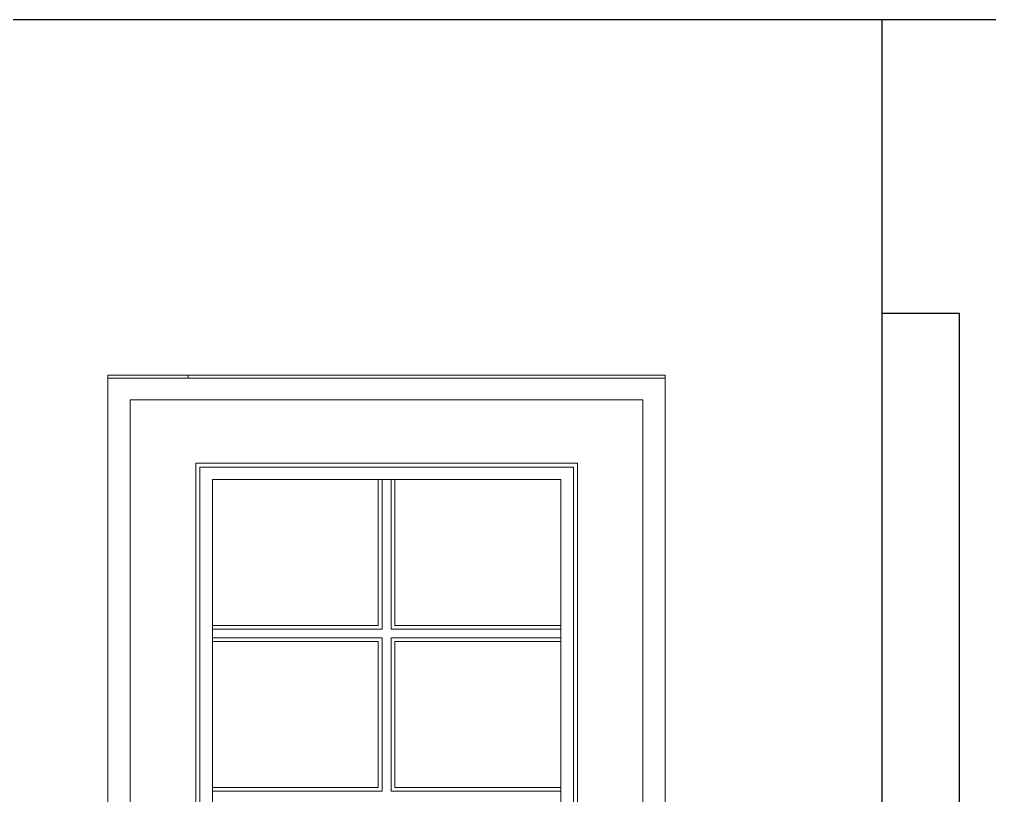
# Model space of a CAD drawing. Header units: inches. Extents: x -5096374 to -5070857, y -3259973 to -3243900.
# Drawn here: x -5078990.2 to -5078927.6, y -3259121.3 to -3259071.1 of the extents above; entities that cross this region are included whole.
import ezdxf

# ---------------------------------------------------------------- set-up
doc = ezdxf.new("R2010")
doc.units = ezdxf.units.IN
doc.header["$LTSCALE"] = 2
doc.header["$MEASUREMENT"] = 0
doc.layers.get('0').update_dxf_attribs({"linetype": 'CONTINUOUS'})
doc.layers.add('window', color=4, linetype='CONTINUOUS', lineweight=13)

msp = doc.modelspace()

# ---------------------------------------------------------------- linework, layer by layer
at = {"ltscale": 0.5}
for p, q in [((-5079321.122, -3259071.096), (-5078916.524, -3259071.096)), ((-5078934.524, -3259178.096), (-5078934.524, -3259071.096)), ((-5078934.524, -3259178.096), (-5078934.524, -3259071.096)), ((-5078929.524, -3259090.096), (-5078934.524, -3259090.096)), ((-5078929.524, -3259178.096), (-5078929.524, -3259090.096))]:
    msp.add_line(p, q, dxfattribs=at)
at = {"layer": 'window'}
for p, q in [((-5078984.524, -3259162.096), (-5078984.524, -3259094.096)), ((-5078984.524, -3259094.096), (-5078948.524, -3259094.096)), ((-5078979.332, -3259094.281), (-5078979.332, -3259094.096)), ((-5078948.524, -3259094.096), (-5078948.524, -3259162.096)), ((-5078984.524, -3259094.281), (-5078948.524, -3259094.281)), ((-5078949.97, -3259095.678), (-5078983.078, -3259095.678)), ((-5078983.078, -3259162.096), (-5078983.078, -3259095.678)), ((-5078949.97, -3259095.678), (-5078949.97, -3259162.096)), ((-5078954.2, -3259099.782), (-5078978.848, -3259099.782)), ((-5078978.848, -3259139.596), (-5078978.848, -3259099.782)), ((-5078954.2, -3259099.782), (-5078954.2, -3259162.096)), ((-5078954.452, -3259100.026), (-5078978.596, -3259100.026)), ((-5078978.596, -3259100.026), (-5078978.596, -3259162.096)), ((-5078954.452, -3259162.096), (-5078954.452, -3259100.026)), ((-5078955.28, -3259100.829), (-5078977.768, -3259100.829)), ((-5078977.768, -3259162.096), (-5078977.768, -3259100.829)), ((-5078967.064, -3259100.829), (-5078967.064, -3259110.259)), ((-5078966.812, -3259110.503), (-5078966.812, -3259100.829)), ((-5078966.236, -3259100.829), (-5078966.236, -3259110.503)), ((-5078965.984, -3259100.829), (-5078965.984, -3259110.259)), ((-5078955.28, -3259162.096), (-5078955.28, -3259100.829)), ((-5078967.064, -3259110.259), (-5078977.768, -3259110.259)), ((-5078955.28, -3259110.259), (-5078965.984, -3259110.259)), ((-5078977.768, -3259110.503), (-5078966.812, -3259110.503)), ((-5078966.812, -3259111.062), (-5078977.768, -3259111.062)), ((-5078966.812, -3259120.98), (-5078966.812, -3259111.062)), ((-5078966.236, -3259110.503), (-5078955.28, -3259110.503)), ((-5078955.28, -3259111.062), (-5078966.236, -3259111.062)), ((-5078966.236, -3259111.062), (-5078966.236, -3259120.98)), ((-5078967.064, -3259111.306), (-5078977.768, -3259111.306)), ((-5078967.064, -3259111.306), (-5078967.064, -3259120.735)), ((-5078955.28, -3259111.306), (-5078965.984, -3259111.306)), ((-5078965.984, -3259111.306), (-5078965.984, -3259120.735)), ((-5078967.064, -3259120.735), (-5078977.768, -3259120.735)), ((-5078977.768, -3259120.98), (-5078966.812, -3259120.98)), ((-5078966.236, -3259120.98), (-5078955.28, -3259120.98)), ((-5078955.28, -3259120.735), (-5078965.984, -3259120.735))]:
    msp.add_line(p, q, dxfattribs=at)

doc.saveas('drawing.dxf')
